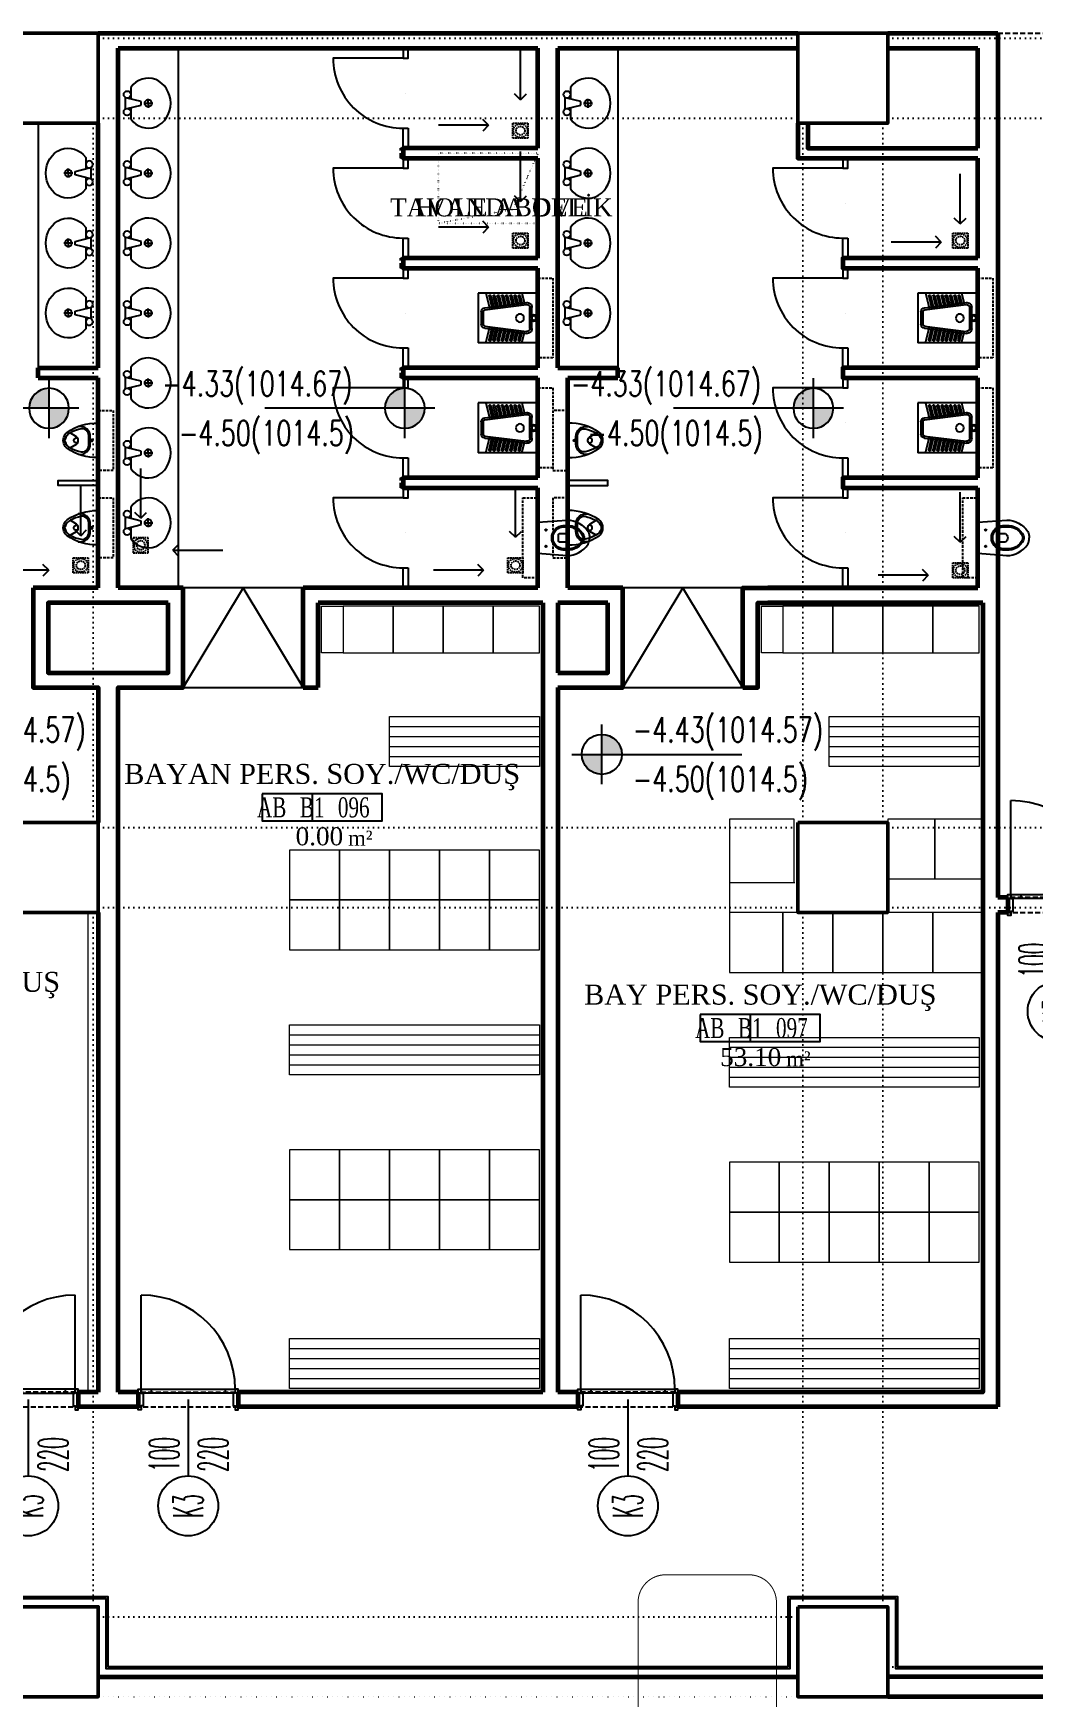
# Model space of a CAD drawing. Extents: x -228812 to 45006, y -308075 to -42938.
# Drawn here: x 36258 to 37258, y -48516 to -46851 of the extents above; entities that cross this region are included whole.
import ezdxf
from ezdxf.enums import TextEntityAlignment as Align

# ---------------------------------------------------------------- set-up
doc = ezdxf.new("R2010")
doc.units = 0
doc.header["$LTSCALE"] = 20
for name, pattern in [('( Hidden )', [0.375, 0.25, -0.125]), ('DOT', [0.25, 0, -0.25]), ('HIDDEN', [0.375, 0.25, -0.125])]:
    doc.linetypes.add(name, pattern=pattern)
doc.layers.get('0').update_dxf_attribs({"linetype": 'CONTINUOUS', "lineweight": 15})
doc.layers.get('DEFPOINTS').update_dxf_attribs({"linetype": 'CONTINUOUS'})
for name, color, linetype in [('DETAY REFERASI', 7, 'CONTINUOUS'), ('DUVAR-PANEL', 7, 'CONTINUOUS'), ('IZ', 7, 'CONTINUOUS'), ('KAPILAR', 5, 'CONTINUOUS'), ('KIRIS', 9, 'DOT'), ('KOT', 7, 'CONTINUOUS'), ('MERD', 7, 'CONTINUOUS'), ('OK', 7, 'CONTINUOUS'), ('ROOM', 7, 'CONTINUOUS'), ('ROOM-T', 7, 'CONTINUOUS'), ('SIVA', 7, 'CONTINUOUS'), ('TEFRIS SIHHI', 7, 'CONTINUOUS'), ('YAZI-ATT-E', 7, 'CONTINUOUS'), ('YAZI-ATT-T', 7, 'CONTINUOUS'), ('YAZI-TEXT', 7, 'CONTINUOUS')]:
    doc.layers.add(name, color=color, linetype=linetype)
for name, color, linetype, lineweight in [('DUVAR', 7, 'CONTINUOUS', 60), ('KOLON', 7, 'CONTINUOUS', 50), ('tefris', 7, 'CONTINUOUS', 20)]:
    doc.layers.add(name, color=color, linetype=linetype, lineweight=lineweight)
doc.styles.add('OLC-200', font='tromans.shx', dxfattribs={"width": 0.5, "height": 0.2})
doc.styles.add('OLC-50', font='romans.shx', dxfattribs={"width": 0.5, "height": 0.15})
doc.styles.add('olcu', font='romans.shx', dxfattribs={"width": 0.5})
doc.styles.add('YAZI', font='times.ttf')

# ---------------------------------------------------------------- blocks, each defined once
blk = doc.blocks.new('ROOMNAME')
at = {"color": 0}
blk.add_line((0, 13.5), (0, -13.5), dxfattribs=at)
blk.add_lwpolyline([(-50, 13.5), (-50, -13.5), (70, -13.5), (70, 13.5)], close=True, dxfattribs=at)
at = {"color": 0, "insert": (36, -30.8), "char_height": 15, "width": 39.826, "attachment_point": 4, "style": 'YAZI'}
blk.add_mtext('m²', dxfattribs=at)
at = {"color": 0, "style": 'YAZI'}
for tag, p in [('KOD', (-25, 0)), ('NO', (35, 0))]:
    blk.add_attdef(tag, text='', height=20, dxfattribs=at).set_placement(p, align=Align.MIDDLE_CENTER)
blk.add_attdef('ALAN', text='', height=18, dxfattribs=at).set_placement((31, -29), align=Align.MIDDLE_RIGHT)
at = {"color": 0, "style": 'YAZI', "flags": 1}
for tag, p in [('ALANIHALE', (10, -51.3)), ('CEVRE', (8.8, -70.9))]:
    blk.add_attdef(tag, text='', height=15, dxfattribs=at).set_placement(p, align=Align.MIDDLE_CENTER)
at = {"color": 0, "style": 'OLC-200', "width": 0.5, "flags": 1}
for tag, p in [('DOS', (-43.9, -102.9)), ('SUP', (-12.3, -102.9)), ('DUV', (15.1, -102.9)), ('TAV', (42.4, -102.9)), ('KTIP1', (-43.9, -131.5)), ('KTIP2', (6.1, -131.5)), ('KTIP3', (56.1, -131.5)), ('KTIP1S', (-43.9, -160.1)), ('KTIP2S', (6.1, -160.1)), ('KTIP3S', (56.1, -160.1)), ('PTIP1', (-43.9, -188.6)), ('PTIP2', (6.1, -188.6)), ('PTIP3', (56.1, -188.6)), ('PTIP1S', (-43.9, -217.2)), ('PTIP2S', (6.1, -217.2)), ('PTIP3S', (56.1, -217.2)), ('KISI', (-43.9, -245.8)), ('KW', (6.1, -245.8)), ('ISI', (56.1, -245.8))]:
    blk.add_attdef(tag, p, '', height=15, dxfattribs=at)
at = {"layer": 'ROOM-T', "color": 9, "style": 'YAZI'}
blk.add_attdef('MAHALADI', text='', height=20, dxfattribs=at).set_placement((10, 33.5), align=Align.MIDDLE_CENTER)
blk = doc.blocks.new('*U661')
at = {"color": 0}
for p, q in [((-97, 18), (-97, 112)), ((-87, 18), (-87, 14)), ((-13, 18), (-13, 14)), ((-50, 7.5), (-50, 7.5))]:
    blk.add_line(p, q, dxfattribs=at)
at = {"color": 0, "linetype": 'DOT', "ltscale": 20}
blk.add_line((0, 0), (-100, 0), dxfattribs=at)
at = {"color": 0, "lineweight": -3}
for points in [[(-100, 15), (-100, 18), (-97, 18), (-97, 14), (-95, 14), (-95, 1), (-97, 1), (-97, -3), (-100, -3), (-100, 0)], [(0, 15), (0, 18), (-3, 18), (-3, 14), (-5, 14), (-5, 1), (-3, 1), (-3, -3), (0, -3), (0, 0)]]:
    blk.add_lwpolyline(points, dxfattribs=at)
at = {"color": 0}
blk.add_lwpolyline([(-3, 18), (-3, 14), (-97, 14), (-97, 18)], close=True, dxfattribs=at)
at = {"color": 16}
blk.add_lwpolyline([(-50, 7.5), (-50, -69)], dxfattribs=at)
blk.add_circle((-50, -99), 30, dxfattribs=at)
at = {"color": 0}
blk.add_arc((-97, 18), 94, 0, 90, dxfattribs=at)
at = {"color": 16, "style": 'OLC-50', "width": 0.45}
blk.add_attdef('GEN', text='', height=30, rotation=90, dxfattribs=at).set_placement((-50, -65), align=Align.BOTTOM_LEFT)
blk.add_attdef('YUK', text='', height=30, rotation=90, dxfattribs=at).set_placement((-40, -65), align=Align.TOP_LEFT)
at = {"style": 'OLC-50', "width": 0.5, "flags": 1}
for tag, p in [('KABLOK', (-158.3, -83.8)), ('KAMAHKOD', (-53.9, -83.8)), ('KAMAHNO', (-165.2, -120.6)), ('KAMAHAD', (-49.6, -120)), ('DUVKA', (-158.6, -156)), ('KARENK', (-52.6, -154.8)), ('KATIP', (-158.1, -194)), ('KASAMAL', (-53.9, -189.6)), ('KASARENK', (-53.5, -229)), ('KAMAL', (-158.7, -233)), ('MENFEZ', (-160, -268.9)), ('YANGIN', (-54.2, -266.9)), ('ACILYON', (-162.7, -303.5)), ('CEKIT', (-56.3, -303.2)), ('CARPTEK', (-165, -337.4)), ('FOTOSEL', (-56.8, -337.1)), ('PBAR', (-163.2, -371.1)), ('KONTROL', (-57, -371.1))]:
    blk.add_attdef(tag, p, '', height=30, dxfattribs=at)
at = {"color": 16, "style": 'OLC-50', "width": 0.45}
blk.add_attdef('POZ', text='', height=30, rotation=90, dxfattribs=at).set_placement((-50, -99), align=Align.MIDDLE_CENTER)
blk = doc.blocks.new('*U663')
at = {"color": 0}
for p, q in [((-3, 18), (-3, 112)), ((-87, 18), (-87, 14)), ((-13, 18), (-13, 14)), ((-50, 7.5), (-50, 7.5))]:
    blk.add_line(p, q, dxfattribs=at)
at = {"color": 0, "linetype": 'DOT', "ltscale": 20}
blk.add_line((-100, 0), (0, 0), dxfattribs=at)
at = {"color": 0, "lineweight": -3}
for points in [[(-100, 15), (-100, 18), (-97, 18), (-97, 14), (-95, 14), (-95, 1), (-97, 1), (-97, -3), (-100, -3), (-100, 0)], [(0, 15), (0, 18), (-3, 18), (-3, 14), (-5, 14), (-5, 1), (-3, 1), (-3, -3), (0, -3), (0, 0)]]:
    blk.add_lwpolyline(points, dxfattribs=at)
at = {"color": 0}
blk.add_lwpolyline([(-97, 18), (-97, 14), (-3, 14), (-3, 18)], close=True, dxfattribs=at)
at = {"color": 16}
blk.add_lwpolyline([(-50, 7.5), (-50, -69)], dxfattribs=at)
blk.add_circle((-50, -99), 30, dxfattribs=at)
at = {"color": 0}
blk.add_arc((-3, 18), 94, 90, 180, dxfattribs=at)
at = {"color": 16, "style": 'OLC-50', "width": 0.45}
blk.add_attdef('GEN', text='', height=30, rotation=90, dxfattribs=at).set_placement((-50, -65), align=Align.BOTTOM_LEFT)
blk.add_attdef('YUK', text='', height=30, rotation=90, dxfattribs=at).set_placement((-40, -65), align=Align.TOP_LEFT)
at = {"style": 'OLC-50', "width": 0.5, "flags": 1}
for tag, p in [('KABLOK', (-158.3, -83.8)), ('KAMAHKOD', (-53.9, -83.8)), ('KAMAHNO', (-165.2, -120.6)), ('KAMAHAD', (-49.6, -120)), ('DUVKA', (-158.6, -156)), ('KARENK', (-52.6, -154.8)), ('KATIP', (-158.1, -194)), ('KASAMAL', (-53.9, -189.6)), ('KASARENK', (-53.5, -229)), ('KAMAL', (-158.7, -233)), ('MENFEZ', (-160, -268.9)), ('YANGIN', (-54.2, -266.9)), ('ACILYON', (-162.7, -303.5)), ('CEKIT', (-56.3, -303.2)), ('CARPTEK', (-165, -337.4)), ('FOTOSEL', (-56.8, -337.1)), ('PBAR', (-163.2, -371.1)), ('KONTROL', (-57, -371.1))]:
    blk.add_attdef(tag, p, '', height=30, dxfattribs=at)
at = {"color": 16, "style": 'OLC-50', "width": 0.45}
blk.add_attdef('POZ', text='', height=30, rotation=90, dxfattribs=at).set_placement((-50, -99), align=Align.MIDDLE_CENTER)
blk = doc.blocks.new('LAVABO UMUMI')
at = {"color": 0, "ltscale": 200}
for p, q in [((-22.8, -5.7), (-22.8, 5.7)), ((-7, 1.7), (-21, 5.2)), ((-17.5, 15.7), (-17.5, 4.4)), ((-7, -1.8), (-7, 1.7)), ((-4.5, 0), (4.5, 0)), ((0, 0), (0, 4.5)), ((-21, -5.2), (-7, -1.8)), ((-17.5, -4.4), (-17.5, -15.7)), ((0, 0), (0, -4.5))]:
    blk.add_line(p, q, dxfattribs=at)
for centre in [(-21, 8.7), (0, 0), (-21, -8.8)]:
    blk.add_circle(centre, 3.5, dxfattribs=at)
blk.add_ellipse((0, 0), major_axis=(0, 25), ratio=0.9, start_param=2.25047, end_param=7.174308, dxfattribs=at)
blk = doc.blocks.new('EGIM-OK')
at = {"color": 0, "ltscale": 200}
for points in [[(50, 0), (0, 0)], [(50, 0), (44.2, 5.9)], [(50, 0), (44.2, -5.9)]]:
    blk.add_lwpolyline(points, dxfattribs=at)
blk = doc.blocks.new('SUZGEC')
at = {"color": 0, "linetype": 'ByBlock', "ltscale": 0.3, "extrusion": (0, 0, -1)}
blk.add_lwpolyline([(0, 0), (-15, 0), (-15, 15), (0, 15)], close=True, dxfattribs=at)
for radius in [7.03, 4.37]:
    blk.add_circle((-7.5, 7.5), radius, dxfattribs=at)
blk = doc.blocks.new('HELA')
at = {"color": 0, "linetype": 'ByBlock'}
for p, q in [((50, 0), (0, 0)), ((0, 0), (0, -60)), ((50, 0), (50, -60)), ((0, -16.1), (11.8, -13.1)), ((2.7, -17.8), (12.1, -15.4)), ((14.8, -53.3), (9.6, -11.6)), ((16.8, -53.1), (11.6, -11.4)), ((14.6, -6), (22.6, -6)), ((14.6, -8), (35.4, -8)), ((27.4, -6), (35.4, -6)), ((33.2, -53.1), (38.4, -11.4)), ((35.2, -53.3), (40.4, -11.6)), ((47.3, -17.8), (37.9, -15.4)), ((50, -16.1), (38.2, -13.1)), ((2.7, -22), (12.6, -19.5)), ((2.7, -26.2), (13.1, -23.6)), ((2.7, -30.4), (13.6, -27.7)), ((2.7, -34.6), (14.1, -31.8)), ((3.1, -19.5), (12.3, -17.2)), ((3.1, -23.7), (12.8, -21.3)), ((3.1, -27.9), (13.3, -25.4)), ((3.1, -32.1), (13.9, -29.5)), ((47.3, -34.6), (35.9, -31.8)), ((46.9, -32.1), (36.1, -29.5)), ((47.3, -30.4), (36.4, -27.7)), ((46.9, -27.9), (36.7, -25.4)), ((47.3, -26.2), (36.9, -23.6)), ((46.9, -23.7), (37.2, -21.3)), ((47.3, -22), (37.4, -19.5)), ((46.9, -19.5), (37.7, -17.2)), ((0, -52.1), (16.2, -48.1)), ((2.7, -38.8), (14.7, -35.9)), ((2.7, -43), (15.2, -39.9)), ((2.7, -47.2), (15.7, -44)), ((3.1, -36.3), (14.4, -33.6)), ((3.1, -40.5), (14.9, -37.6)), ((3.1, -44.7), (15.4, -41.7)), ((3.1, -49), (15.9, -45.8)), ((50, -52.1), (33.8, -48.1)), ((46.9, -49), (34.1, -45.8)), ((47.3, -47.2), (34.3, -44)), ((46.9, -44.7), (34.6, -41.7)), ((47.3, -43), (34.8, -39.9)), ((46.9, -40.5), (35.1, -37.6)), ((47.3, -38.8), (35.3, -35.9)), ((46.9, -36.3), (35.6, -33.6)), ((50, -60), (0, -60)), ((31.2, -54.8), (18.8, -54.8)), ((31.2, -56.8), (18.8, -56.8))]:
    blk.add_line(p, q, dxfattribs=at)
at = {"color": 0, "linetype": 'HIDDEN', "ltscale": 0.5}
blk.add_lwpolyline([(65, 0), (65, 15), (-15, 15), (-15, 0)], dxfattribs=at)
at = {"color": 0, "linetype": 'ByBlock'}
for centre, radius in [((25, -18), 4), ((25, -4), 3.15), ((25, -4), 2.15)]:
    blk.add_circle(centre, radius, dxfattribs=at)
for centre, radius, start, end in [((14.6, -11), 5, 90, 187.1137), ((14.6, -11), 3, 90, 187.1137), ((35.4, -11), 5, 352.8863, 90), ((35.4, -11), 3, 352.8863, 90), ((2.9, -18.6), 0.894, 103.8074, 283.8074), ((2.9, -22.8), 0.894, 103.8074, 283.8074), ((2.9, -27), 0.894, 103.8074, 283.8074), ((2.9, -31.3), 0.894, 103.8074, 283.8074), ((47.1, -18.6), 0.894, 256.1926, 76.1926), ((47.1, -22.8), 0.894, 256.1926, 76.1926), ((47.1, -27), 0.894, 256.1926, 76.1926), ((47.1, -31.3), 0.894, 256.1926, 76.1926), ((2.9, -35.5), 0.894, 103.8074, 283.8074), ((2.9, -39.7), 0.894, 103.8074, 283.8074), ((2.9, -43.9), 0.894, 103.8074, 283.8074), ((2.9, -48.1), 0.894, 103.8074, 283.8074), ((47.1, -35.5), 0.894, 256.1926, 76.1926), ((47.1, -39.7), 0.894, 256.1926, 76.1926), ((47.1, -43.9), 0.894, 256.1926, 76.1926), ((47.1, -48.1), 0.894, 256.1926, 76.1926), ((18.8, -52.8), 4, 187.1137, 270), ((18.8, -52.8), 2, 187.1137, 270), ((31.2, -52.8), 2, 270, 352.8863), ((31.2, -52.8), 4, 270, 352.8863)]:
    blk.add_arc(centre, radius, start, end, dxfattribs=at)
blk = doc.blocks.new('KLOZET')
at = {"color": 0, "extrusion": (0, 0, -1)}
for p, q in [((0, 15.5), (0, -15.5)), ((0, -15.5), (-29, -17.7))]:
    blk.add_line(p, q, dxfattribs=at)
at = {"color": 0, "linetype": 'HIDDEN', "ltscale": 0.5}
blk.add_lwpolyline([(0, -40), (15, -40), (15, 40), (0, 40)], dxfattribs=at)
at = {"color": 0, "extrusion": (0, 0, -1)}
for points in [[(0, 15.5), (29, 17.7, -0.251194), (50.1, 6.4, -0.116101), (51.5, 0, -0.116101)], [(27.9, 4.2, -0.506507), (27.9, -4.2, -1.085217)], [(27.9, -4.2), (21.5, -4.2, -0.414214), (20.5, -3.2), (20.5, 3.2, -0.414214), (21.5, 4.2), (27.9, 4.2)]]:
    blk.add_lwpolyline(points, format="xyb", dxfattribs=at)
for points in [[(46.3, 0, -0.068595), (45.8, -2.2, -0.325495), (28.9, -12.2), (25.3, -12.2, -0.336667), (13.9, -2.3), (13.9, 0), (13.9, 2.3, -0.336667), (25.3, 12.2), (28.9, 12.2, -0.325495), (45.8, 2.2, -0.068595)], [(45.1, 0, -0.064612), (44.7, -1.8, -0.325625), (29, -11), (25.3, -11, -0.332728), (15.1, -2.2), (15.1, 0), (15.1, 2.2, -0.332728), (25.3, 11), (29, 11, -0.325625), (44.7, 1.8, -0.064612)]]:
    blk.add_lwpolyline(points, format="xyb", close=True, dxfattribs=at)
for centre in [(8, 7.8), (8, -8.5)]:
    blk.add_circle(centre, 0.8, dxfattribs=at)
for centre, radius, start, end in [((37.2, -0.2), 14.3, 334.2235, 0.7134), ((28.9, 7.6), 25.4, 270.0429, 326.4453)]:
    blk.add_arc(centre, radius, start, end, dxfattribs=at)
blk = doc.blocks.new('K070-PANEL')
at = {"color": 0}
for p, q in [((80, 0), (80, -5)), ((45, -2.5), (45, -2.5))]:
    blk.add_line(p, q, dxfattribs=at)
blk.add_lwpolyline([(10, 0), (10, 70, -0.414214), (80, 0)], format="xyb", dxfattribs=at)
blk.add_lwpolyline([(0, 0), (10, 0), (10, -5), (0, -5)], dxfattribs=at)
blk = doc.blocks.new('PISUAR SEP')
at = {"color": 0}
blk.add_lwpolyline([(0, 2.5), (40, 2.5), (40, -2.5), (0, -2.5)], close=True, dxfattribs=at)
blk = doc.blocks.new('PİSSUVAR')
at = {"color": 0, "ltscale": 10}
blk.add_lwpolyline([(-17.2, 0), (17.2, 0, 0.164175), (7.9, 31.2, 0.078994), (6.1, 33, 0.165339), (0, 35, 0.165339), (-6.1, 33, 0.078994), (-7.9, 31.2, 0.164175)], format="xyb", close=True, dxfattribs=at)
for points in [[(13.9, 20, -0.482388), (3.5, 8), (-3.5, 8, -0.482388), (-13.9, 20, -0.482388)], [(-8.7, 10.9, -0.328173), (-11.5, 17.1, -0.07223), (-7.5, 27.9, -0.222841), (-1.3, 33.1, -0.127278), (1.3, 33.1, -0.222841), (7.5, 27.9, -0.07223), (11.5, 17.1, -0.328173), (8.7, 10.9, -0.158394), (3.5, 9.5), (-3.5, 9.5, -0.158394), (-8.7, 10.9)], [(7.5, 28.1), (3.7, 21.9, -0.260692), (0.3, 20), (0, 20), (-0.3, 20, -0.260692), (-3.7, 21.9), (-7.5, 28.1)], [(2.5, 20.7), (2.2, 22.6, 0.372792), (0.2, 24.3), (0, 24.3), (-0.2, 24.3, 0.372792), (-2.2, 22.6), (-2.5, 20.7)]]:
    blk.add_lwpolyline(points, format="xyb", dxfattribs=at)
at = {"color": 0, "linetype": 'HIDDEN', "ltscale": 0.5}
blk.add_lwpolyline([(-30, 0), (-30, -15), (30, -15), (30, 0)], dxfattribs=at)
at = {"color": 0, "ltscale": 10}
blk.add_circle((0, 6.5), 0.933, dxfattribs=at)
blk = doc.blocks.new('KOT-PL(TEMIZ&KABA)')
at = {"layer": 'KOT', "linetype": 'Continuous', "lineweight": -3}
h = blk.add_hatch(color=7, dxfattribs=at)
h.paths.add_polyline_path([(0, 0), (0.2, 0, 0.414214), (0, 0.2)])
h.paths.add_polyline_path([(0, 0), (-0.2, 0, 0.414214), (0, -0.2)])
at = {"layer": 'KOT', "color": 7, "lineweight": -3}
for p, q in [((0, -0.3), (0, 0.3)), ((-0.3, 0), (1.4, 0))]:
    blk.add_line(p, q, dxfattribs=at)
at = {"layer": 'KOT', "color": 7, "linetype": 'Continuous', "lineweight": -3}
blk.add_circle((0, 0), 0.2, dxfattribs=at)
at = {"layer": 'KOT', "color": 7, "linetype": 'Continuous', "lineweight": -3, "style": 'olcu', "width": 0.7}
for tag, p in [('KOTTEMIZ', (0.31, 0.122)), ('KOTKABA', (0.31, -0.373))]:
    blk.add_attdef(tag, p, '', height=0.25, dxfattribs=at)
blk = doc.blocks.new('YAZI-ATT')
at = {"layer": 'YAZI-ATT-E', "color": 0, "style": 'YAZI'}
blk.add_attdef('TEXT', text='', height=15, dxfattribs=at).set_placement((6.4, 7.3), align=Align.MIDDLE_CENTER)
at = {"layer": 'YAZI-ATT-T', "color": 9, "style": 'YAZI'}
blk.add_attdef('YAZI', text='', height=15, dxfattribs=at).set_placement((6, 7.3), align=Align.MIDDLE_CENTER)
blk = doc.blocks.new('KOLON90')
at = {"layer": 'KOLON', "color": 4}
blk.add_lwpolyline([(-45, 45), (45, 45), (45, -45), (-45, -45)], close=True, dxfattribs=at)

msp = doc.modelspace()

# ---------------------------------------------------------------- linework, layer by layer
at = {"layer": 'DEFPOINTS', "color": 7, "linetype": '( Hidden )'}
msp.add_lwpolyline([(37222.874, -46851.5), (37427.874, -46851.5), (37427.874, -47181.5), (37474.374, -47181.5), (37474.374, -47394), (37427.874, -47394), (37427.874, -47716.5), (37222.874, -47716.5)], close=True, dxfattribs=at)
for points in [[(36432.874, -46866.5), (36432.874, -46866.5), (36342.874, -46866.5), (36342.874, -47186.5), (36342.874, -47186.5), (36342.874, -47196.5), (36342.875, -47196.5), (36342.875, -47406.5), (36407.875, -47406.5), (36407.875, -47506.5), (36342.875, -47506.5), (36342.875, -47641.5), (36342.874, -47641.5), (36342.874, -47731.5), (36342.875, -47731.5), (36342.875, -48211.5), (36767.875, -48211.5), (36767.875, -47421.5), (36542.875, -47421.5), (36542.875, -47421.5), (36542.875, -47506.5), (36527.875, -47506.5), (36527.875, -47406.5), (36762.874, -47406.5), (36762.874, -47306.5), (36625.375, -47306.5), (36625.375, -47296.5), (36762.874, -47296.5), (36762.874, -47196.5), (36625.375, -47196.5), (36625.375, -47186.5), (36762.874, -47186.5), (36762.874, -47086.5), (36625.375, -47086.5), (36625.375, -47076.5), (36762.874, -47076.5), (36762.874, -46976.5), (36625.375, -46976.5), (36625.375, -46966.5), (36762.874, -46966.5), (36762.874, -46866.5), (36760.375, -46866.5), (36432.874, -46866.5), (36432.874, -46866.5)], [(36782.874, -46866.5), (37022.874, -46866.5), (37022.874, -46976.5), (37202.873, -46976.499), (37202.874, -47076.5), (37067.874, -47076.5), (37067.874, -47086.5), (37202.874, -47086.5), (37202.873, -47186.5), (37072.874, -47186.5), (37067.874, -47186.5), (37067.874, -47196.5), (37202.874, -47196.5), (37202.874, -47296.5), (37067.874, -47296.5), (37067.874, -47306.5), (37202.874, -47306.5), (37202.874, -47406.5), (36967.873, -47406.5), (36967.873, -47506.5), (36982.873, -47506.5), (36982.873, -47421.5), (37207.874, -47421.5), (37207.874, -48208), (37207.874, -48211.5), (36782.874, -48211.5), (36782.874, -47506.5), (36847.873, -47506.5), (36847.873, -47406.5), (36792.874, -47406.5), (36792.874, -47196.5), (36842.874, -47196.5), (36842.874, -47186.5), (36782.874, -47186.5), (36782.874, -46866.5)], [(36232.874, -46941.5), (36322.874, -46941.5), (36322.874, -47186.5), (36262.874, -47186.5), (36262.874, -47196.5), (36322.873, -47196.5), (36322.873, -47406.5), (36257.873, -47406.5)], [(36257.873, -47506.5), (36322.873, -47506.5), (36322.873, -47641.5), (36232.874, -47641.5)], [(34987.874, -48226.5), (37222.874, -48226.5), (37222.874, -47731.5), (37427.874, -47731.5), (37427.874, -48496.5), (37112.865, -48496.5), (37112.865, -48426.5), (37022.865, -48426.5), (37022.865, -48496.5), (36322.865, -48496.5), (36322.865, -48426.5), (36232.865, -48426.5), (36232.865, -48496.5), (35532.865, -48496.5), (35532.865, -48426.5), (35442.865, -48426.5), (35442.865, -48496.5), (34987.874, -48496.5), (34987.874, -48226.5)], [(36232.874, -47731.5), (36322.873, -47731.5), (36322.873, -48211.5), (35897.873, -48211.5)]]:
    msp.add_lwpolyline(points, dxfattribs=at)
at = {"layer": 'DETAY REFERASI', "color": 7, "linetype": '( Hidden )', "ltscale": 0.5, "const_width": 1}
msp.add_lwpolyline([(36890.529, -48394.447), (36973.981, -48394.447, -0.41421356), (37001.481, -48421.947), (37001.481, -48570.412, -0.41421356), (36973.981, -48597.912), (36890.529, -48597.912, -0.41421356), (36863.029, -48570.412), (36863.029, -48421.947, -0.41421356)], format="xyb", close=True, dxfattribs=at)
at = {"layer": 'DUVAR', "color": 2}
for p, q in [((36322.874, -46851.5), (37022.874, -46851.5)), ((37112.874, -46851.5), (37222.874, -46851.5)), ((36342.874, -46866.5), (36762.874, -46866.5)), ((36782.874, -46866.5), (37022.874, -46866.5)), ((37112.874, -46866.5), (37202.874, -46866.5)), ((36322.874, -47406.5), (36257.875, -47406.5)), ((36407.873, -47406.5), (36342.874, -47406.5)), ((36407.873, -47421.5), (36407.873, -47406.5)), ((36762.874, -47406.5, -0.056), (36527.873, -47406.5, -0.056)), ((36527.873, -47506.5), (36527.873, -47406.5)), ((36847.873, -47406.5), (36792.874, -47406.5, -0.048)), ((36847.873, -47421.5), (36847.873, -47406.5)), ((37202.874, -47406.5, -0.056), (36992.874, -47406.5, -0.056)), ((36767.874, -47421.5, -0.056), (36542.873, -47421.5, -0.056)), ((36542.873, -47506.5), (36542.873, -47421.5)), ((36832.873, -47421.5), (36782.874, -47421.5, -0.056)), ((37207.874, -47421.5, -0.056), (36992.874, -47421.5, -0.056)), ((36302.874, -48211.5), (36302.874, -48226.5)), ((36362.874, -48211.5), (36362.874, -48226.5)), ((36462.874, -48211.5), (36462.874, -48226.5)), ((36802.874, -48211.5), (36802.874, -48226.5)), ((36902.874, -48211.5), (36902.874, -48226.5))]:
    msp.add_line(p, q, dxfattribs=at)
at = {"layer": 'DUVAR', "color": 2, "ltscale": 0.5}
for p, q in [((37222.874, -46851.5), (37222.874, -47716.5)), ((36342.874, -47406.5), (36342.874, -46866.5)), ((36762.874, -46966.5, -0.01), (36762.874, -46866.5)), ((36782.874, -47186.5, -0.033), (36782.874, -46866.5)), ((37202.874, -46966.5), (37202.874, -46866.5)), ((36322.874, -47186.5), (36322.874, -46941.5)), ((36762.874, -47076.5, -0.022), (36762.874, -46976.5, -0.011)), ((37202.873, -47076.5, -0.013), (37202.873, -46976.5)), ((36762.874, -47186.5, -0.033), (36762.874, -47086.5, -0.023)), ((37067.874, -47086.5), (37202.874, -47086.5)), ((37202.873, -47186.5, -0.028), (37202.873, -47086.5, -0.014)), ((36262.874, -47186.5), (36322.874, -47186.5)), ((36262.874, -47196.5), (36262.874, -47186.5)), ((36262.874, -47196.5), (36322.874, -47196.5)), ((36322.874, -47406.5), (36322.874, -47196.5)), ((36762.874, -47296.5, -0.045), (36762.874, -47196.5, -0.034)), ((36782.874, -47186.5), (36842.874, -47186.5)), ((36792.874, -47196.5), (36842.874, -47196.5)), ((36792.874, -47406.5, -0.056), (36792.874, -47196.5, -0.034)), ((36842.874, -47196.5), (36842.874, -47186.5)), ((37202.874, -47296.5, -0.042), (37202.873, -47196.5, -0.029)), ((36762.874, -47406.5, -0.056), (36762.874, -47306.5, -0.046)), ((37202.874, -47406.5, -0.056), (37202.874, -47306.5, -0.043)), ((36767.874, -47421.5, -0.056), (36767.874, -48211.5)), ((36782.874, -47421.5, -0.056), (36782.874, -47491.5, -0.051)), ((36782.874, -47506.5, -0.05), (36782.874, -48211.5)), ((37232.874, -47716.5), (37222.874, -47716.5)), ((37232.874, -47716.5), (37232.874, -47731.5)), ((36322.874, -47731.5), (36322.874, -48211.5)), ((37222.874, -47731.5), (37222.874, -48226.5)), ((37232.874, -47731.5), (37222.874, -47731.5)), ((36322.865, -48496.5), (37022.865, -48496.5)), ((37427.874, -48496.5), (37112.865, -48496.5)), ((37817.874, -48516.5), (37112.865, -48516.5))]:
    msp.add_line(p, q, dxfattribs=at)
for points in [[(37022.874, -46941.5), (37022.874, -46976.5), (37202.873, -46976.5)], [(37032.874, -46941.5), (37032.874, -46966.5), (37202.873, -46966.5)], [(36762.874, -47076.5), (36627.874, -47076.5), (36627.874, -47086.5), (36762.874, -47086.5)], [(37202.874, -47076.5), (37067.874, -47076.5), (37067.874, -47086.5), (37202.874, -47086.5)], [(37202.874, -47186.5), (37067.874, -47186.5), (37067.874, -47196.5), (37202.874, -47196.5)]]:
    msp.add_lwpolyline(points, dxfattribs=at)
for points, elevation in [([(36762.874, -46966.5), (36627.874, -46966.5), (36627.874, -46976.5), (36762.874, -46976.5)], -0.062), ([(36762.873, -47186.5), (36627.873, -47186.5), (36627.873, -47196.5), (36762.873, -47196.5)], -0.062), ([(36762.873, -47296.5), (36627.873, -47296.5), (36627.873, -47306.5), (36762.873, -47306.5)], -0.062), ([(37202.874, -47296.5), (37067.874, -47296.5), (37067.874, -47306.5), (37202.874, -47306.5)], -0.062), ([(36782.874, -47506.5), (36847.873, -47506.5), (36847.873, -47406.5)], -0.051), ([(36782.874, -47491.5), (36832.873, -47491.5), (36832.873, -47421.5)], -0.051)]:
    msp.add_lwpolyline(points, dxfattribs=dict(at, elevation=elevation))
at = {"layer": 'DUVAR', "color": 2}
for points in [[(36257.875, -47406.5), (36257.875, -47506.5), (36322.874, -47506.5), (36322.874, -47641.5)], [(36967.873, -47506.5), (36967.873, -47406.5), (37202.874, -47406.5)], [(36392.873, -47421.5), (36272.875, -47421.5), (36272.875, -47491.5), (36392.873, -47491.5), (36392.873, -47421.5), (36392.873, -47421.5)], [(36342.874, -48211.5), (36342.874, -47506.5), (36407.873, -47506.5), (36407.873, -47421.5)], [(37207.874, -47421.5), (37207.874, -48211.5), (36902.874, -48211.5)], [(36527.873, -47506.5), (36542.873, -47506.5)], [(36322.874, -48211.5), (36302.874, -48211.5)], [(36362.874, -48211.5), (36342.874, -48211.5)], [(36767.874, -48211.5), (36462.874, -48211.5)], [(36802.874, -48211.5), (36782.874, -48211.5)], [(36362.874, -48226.5), (36302.874, -48226.5)], [(36802.874, -48226.5), (36462.874, -48226.5)], [(37222.874, -48226.5), (36902.874, -48226.5)]]:
    msp.add_lwpolyline(points, dxfattribs=at)
at = {"layer": 'DUVAR', "color": 2, "elevation": 0.134}
msp.add_lwpolyline([(36967.873, -47506.5), (36982.873, -47506.5), (36982.873, -47421.5), (37207.874, -47421.5)], dxfattribs=at)
at = {"layer": 'DUVAR-PANEL', "color": 32}
for p, q in [((36627.874, -46966.5, -0.062), (36627.874, -46946.5)), ((36632.874, -46946.5), (36632.874, -46966.5, -0.062)), ((36627.874, -47076.5), (36627.874, -47056.5)), ((36632.874, -47056.5), (36632.874, -47076.5)), ((37067.874, -47076.5), (37067.874, -47056.5, -0.021)), ((37072.874, -47056.5, -0.021), (37072.874, -47076.5)), ((36627.874, -47086.5), (36762.874, -47086.5)), ((36627.873, -47186.5, -0.062), (36627.874, -47166.5, -0.027)), ((36632.874, -47166.5, -0.027), (36632.873, -47186.5, -0.062)), ((37067.874, -47186.5), (37067.874, -47166.5)), ((37072.874, -47166.5), (37072.874, -47186.5)), ((36627.873, -47296.5, -0.062), (36627.874, -47276.5, -0.029)), ((36632.874, -47276.5, -0.029), (36632.873, -47296.5, -0.062)), ((37067.874, -47296.5, -0.062), (37067.874, -47276.5, -0.029)), ((37072.874, -47276.5, -0.029), (37072.874, -47296.5, -0.062)), ((36627.874, -47406.5, -0.056), (36627.874, -47387.5, -0.056)), ((36632.874, -47386.5, -0.056), (36632.874, -47406.5, -0.056)), ((37067.874, -47406.5, -0.056), (37067.874, -47387.5, -0.056)), ((37072.874, -47386.5, -0.056), (37072.874, -47406.5, -0.056))]:
    msp.add_line(p, q, dxfattribs=at)
at = {"layer": 'IZ', "color": 9, "linetype": 'DOT', "ltscale": 0.3}
msp.add_lwpolyline([(36662.874, -47041.5), (36738.477, -47027.525), (36762.874, -46971.5), (36662.874, -46971.5), (36662.874, -47041.5), (36762.874, -47041.5), (36762.874, -46971.5)], dxfattribs=at)
at = {"layer": 'KIRIS', "color": 251}
for p, q in [((36322.874, -46856.5), (37022.874, -46856.5)), ((37112.874, -46856.5), (37812.874, -46856.5)), ((36317.874, -46941.5), (36317.874, -47641.5)), ((36322.874, -46936.5), (37022.874, -46936.5)), ((37027.874, -46941.5), (37027.874, -47641.5)), ((37107.874, -46941.5), (37107.874, -47641.5)), ((37112.874, -46936.5), (37812.874, -46936.5)), ((36322.874, -47646.5), (37022.874, -47646.5)), ((37112.874, -47646.5), (37812.874, -47646.5)), ((36317.874, -47731.5), (36317.874, -48426.5)), ((36322.874, -47726.5), (37022.874, -47726.5)), ((37027.874, -47731.5), (37027.874, -48426.5)), ((37107.874, -47731.5), (37107.874, -48426.5)), ((37112.874, -47726.5), (37812.874, -47726.5)), ((36322.874, -48436.5), (37022.874, -48436.5)), ((37112.874, -48486.5), (37817.874, -48486.499)), ((36322.874, -48516.5), (37022.874, -48516.5)), ((37112.874, -48516.5), (37817.874, -48516.499))]:
    msp.add_line(p, q, dxfattribs=at)
at = {"layer": 'MERD', "color": 6}
for p, q in [((36527.873, -47406.5, 0.134), (36407.873, -47406.5, 0.134)), ((36967.873, -47406.5, 0.134), (36847.873, -47406.5, 0.134)), ((36407.873, -47506.5, 0.134), (36527.873, -47506.5, 0.134)), ((36847.873, -47506.5, 0.134), (36967.873, -47506.5, 0.134))]:
    msp.add_line(p, q, dxfattribs=at)
at = {"layer": 'MERD', "color": 6, "elevation": 0.134}
for points in [[(36527.873, -47506.5), (36467.873, -47406.5), (36407.873, -47506.5)], [(36967.873, -47506.5), (36907.873, -47406.5), (36847.873, -47506.5)]]:
    msp.add_lwpolyline(points, dxfattribs=at)
at = {"layer": 'SIVA', "color": 1}
for points in [[(37427.874, -48001.5), (37417.874, -48001.5), (37417.874, -48486.5), (37122.865, -48486.5), (37122.865, -48416.5), (37012.865, -48416.5), (37012.865, -48486.5), (36332.865, -48486.5), (36332.865, -48416.5), (36222.865, -48416.5), (36222.865, -48486.5), (35542.865, -48486.5), (35542.865, -48416.5), (35432.865, -48416.5), (35432.865, -48486.5), (34987.874, -48486.5)], [(37427.874, -48003.5), (37419.874, -48003.5), (37419.874, -48488.5), (37120.865, -48488.5), (37120.865, -48418.5), (37014.865, -48418.5), (37014.865, -48488.5), (36330.865, -48488.5), (36330.865, -48418.5), (36224.865, -48418.5), (36224.865, -48488.5), (35540.865, -48488.5), (35540.865, -48418.5), (35434.865, -48418.5), (35434.865, -48488.5), (34987.874, -48488.5)]]:
    msp.add_lwpolyline(points, dxfattribs=at)
at = {"layer": 'tefris', "color": 11}
for p, q in [((36614.374, -47545.25, -0.056), (36764.374, -47545.25, -0.056)), ((37054.372, -47545.25), (37204.372, -47545.25)), ((36614.374, -47555.25, -0.056), (36764.374, -47555.25, -0.056)), ((36614.374, -47565.25, -0.056), (36764.374, -47565.25, -0.056)), ((37054.372, -47555.25), (37204.372, -47555.25)), ((37054.372, -47565.25), (37204.372, -47565.25)), ((36614.374, -47575.25, -0.056), (36764.374, -47575.25, -0.056)), ((37054.372, -47575.25), (37204.372, -47575.25)), ((36954.373, -47701.5), (36954.373, -47731.5)), ((36514.373, -47854), (36764.374, -47854, -0.056)), ((36514.373, -47864), (36764.374, -47864, -0.056)), ((36954.372, -47866.5, 0.056), (37204.372, -47866.5)), ((36514.373, -47874), (36764.374, -47874, -0.056)), ((36514.373, -47884), (36764.374, -47884, -0.056)), ((36954.372, -47876.5, 0.056), (37204.372, -47876.5)), ((36954.372, -47886.5, 0.056), (37204.372, -47886.5)), ((36954.372, -47896.5, 0.056), (37204.372, -47896.5)), ((36514.374, -48168), (36764.374, -48168, -0.056)), ((36954.371, -48168), (37204.371, -48168, -0.056)), ((36514.374, -48178), (36764.374, -48178, -0.056)), ((36954.371, -48178), (37204.371, -48178, -0.056)), ((36514.374, -48188), (36764.374, -48188, -0.056)), ((36514.374, -48198), (36764.374, -48198, -0.056)), ((36954.371, -48188), (37204.371, -48188, -0.056)), ((36954.371, -48198), (37204.371, -48198, -0.056))]:
    msp.add_line(p, q, dxfattribs=at)
at = {"layer": 'tefris', "color": 11, "elevation": -0.056}
for points in [[(36546.374, -47425), (36567.874, -47425), (36567.874, -47471.5), (36546.374, -47471.5)], [(36617.874, -47425), (36567.874, -47425), (36567.874, -47471.5), (36617.874, -47471.5)], [(36667.874, -47425), (36617.874, -47425), (36617.874, -47471.5), (36667.874, -47471.5)], [(36717.874, -47425), (36667.874, -47425), (36667.874, -47471.5), (36717.874, -47471.5)], [(36764.374, -47425), (36717.874, -47425), (36717.874, -47471.5), (36764.374, -47471.5)], [(36986.374, -47425), (37007.874, -47425), (37007.874, -47471.5), (36986.374, -47471.5)], [(37057.874, -47425), (37007.874, -47425), (37007.874, -47471.5), (37057.874, -47471.5)], [(37107.874, -47425), (37057.874, -47425), (37057.874, -47471.5), (37107.874, -47471.5)], [(37157.874, -47425), (37107.874, -47425), (37107.874, -47471.5), (37157.874, -47471.5)], [(37204.374, -47425), (37157.874, -47425), (37157.874, -47471.5), (37204.374, -47471.5)], [(36614.374, -47535.25), (36764.374, -47535.25), (36764.374, -47585.25), (36614.374, -47585.25)], [(36514.373, -47844), (36764.374, -47844), (36764.374, -47894), (36514.373, -47894)], [(36514.374, -48158), (36764.374, -48158), (36764.374, -48208), (36514.374, -48208)], [(36954.371, -48158), (37204.371, -48158), (37204.371, -48208), (36954.371, -48208)]]:
    msp.add_lwpolyline(points, close=True, dxfattribs=at)
at = {"layer": 'tefris', "color": 11}
for points in [[(37054.372, -47535.25), (37204.372, -47535.25), (37204.372, -47585.25), (37054.372, -47585.25)], [(36954.372, -47856.5), (37204.372, -47856.5), (37204.372, -47906.5), (36954.372, -47906.5)]]:
    msp.add_lwpolyline(points, close=True, dxfattribs=at)
for points in [[(37019.374, -47701.5), (37019.374, -47638), (36954.373, -47638), (36954.373, -47701.5), (37019.891, -47701.5)], [(37160.115, -47698), (37160.115, -47638), (37112.874, -47638), (37112.874, -47698), (37160.633, -47698)], [(37207.873, -47698), (37207.873, -47638), (37160.115, -47638), (37160.115, -47698), (37207.874, -47698)], [(36312.874, -48211.5), (36312.874, -47731.5)], [(37007.873, -47791.5), (37007.873, -47731.5), (36954.373, -47731.5), (36954.373, -47791.5), (37007.873, -47791.5)], [(37057.873, -47791.5), (37057.873, -47731.5), (37007.873, -47731.5), (37007.873, -47791.5), (37057.873, -47791.5)], [(37107.873, -47791.5), (37107.873, -47731.5), (37057.873, -47731.5), (37057.873, -47791.5), (37107.873, -47791.5)], [(37157.873, -47791.5), (37157.873, -47731.5), (37107.873, -47731.5), (37107.873, -47791.5), (37157.873, -47791.5)], [(37207.873, -47791.5), (37207.873, -47731.5), (37157.873, -47731.5), (37157.873, -47791.5), (37207.873, -47791.5)], [(37004.371, -48031.5), (37004.371, -47981.5), (36954.371, -47981.5), (36954.371, -48031.5), (37004.371, -48031.5)], [(37054.371, -48031.5), (37054.371, -47981.5), (37004.371, -47981.5), (37004.371, -48031.5), (37054.371, -48031.5)], [(37104.371, -48031.5), (37104.371, -47981.5), (37054.371, -47981.5), (37054.371, -48031.5), (37104.371, -48031.5)], [(37154.371, -48031.5), (37154.371, -47981.5), (37104.371, -47981.5), (37104.371, -48031.5), (37154.371, -48031.5)], [(37204.371, -48031.5), (37204.371, -47981.5), (37154.371, -47981.5), (37154.371, -48031.5), (37204.371, -48031.5)], [(37004.371, -48081.5), (37004.371, -48031.5), (36954.371, -48031.499), (36954.371, -48081.499), (37004.371, -48081.499)], [(37054.371, -48081.5), (37054.371, -48031.5), (37004.371, -48031.499), (37004.371, -48081.499), (37054.371, -48081.499)], [(37104.371, -48081.5), (37104.371, -48031.5), (37054.371, -48031.5), (37054.371, -48081.5), (37104.371, -48081.5)], [(37154.371, -48081.5), (37154.371, -48031.5), (37104.371, -48031.5), (37104.371, -48081.5), (37154.371, -48081.5)], [(37204.371, -48081.5), (37204.371, -48031.5), (37154.371, -48031.5), (37154.371, -48081.5), (37204.371, -48081.5)]]:
    msp.add_lwpolyline(points, dxfattribs=at)
at = {"layer": 'tefris', "color": 11, "elevation": -0.056}
for points in [[(36564.375, -47719), (36564.375, -47669), (36514.375, -47668.999), (36514.375, -47718.999), (36564.375, -47718.999)], [(36614.374, -47719), (36614.374, -47669), (36564.374, -47669), (36564.374, -47719), (36614.374, -47719)], [(36664.374, -47719), (36664.374, -47669), (36614.374, -47669), (36614.374, -47719), (36664.374, -47719)], [(36714.374, -47719), (36714.374, -47669), (36664.374, -47669), (36664.374, -47719), (36714.374, -47719)], [(36764.374, -47719), (36764.374, -47669), (36714.374, -47669), (36714.374, -47719), (36764.374, -47719)], [(36564.375, -47769), (36564.375, -47719), (36514.375, -47718.999), (36514.375, -47768.999), (36564.375, -47768.999)], [(36614.374, -47769), (36614.374, -47719), (36564.374, -47719), (36564.374, -47769), (36614.374, -47769)], [(36664.374, -47769), (36664.374, -47719), (36614.374, -47719), (36614.374, -47769), (36664.374, -47769)], [(36714.374, -47769), (36714.374, -47719), (36664.374, -47719), (36664.374, -47769), (36714.374, -47769)], [(36764.374, -47769), (36764.374, -47719), (36714.374, -47719), (36714.374, -47769), (36764.374, -47769)], [(36564.374, -48019), (36564.374, -47969), (36514.374, -47969), (36514.374, -48019), (36564.374, -48019)], [(36614.374, -48019), (36614.374, -47969), (36564.374, -47969), (36564.374, -48019), (36614.374, -48019)], [(36664.374, -48019), (36664.374, -47969), (36614.374, -47969), (36614.374, -48019), (36664.374, -48019)], [(36714.374, -48019), (36714.374, -47969), (36664.374, -47969), (36664.374, -48019), (36714.374, -48019)], [(36764.374, -48019), (36764.374, -47969), (36714.374, -47969), (36714.374, -48019), (36764.374, -48019)], [(36564.374, -48069), (36564.374, -48019), (36514.374, -48019), (36514.374, -48069), (36564.374, -48069)], [(36614.374, -48069), (36614.374, -48019), (36564.374, -48019), (36564.374, -48069), (36614.374, -48069)], [(36664.374, -48069), (36664.374, -48019), (36614.374, -48019), (36614.374, -48069), (36664.374, -48069)], [(36714.374, -48069), (36714.374, -48019), (36664.374, -48019), (36664.374, -48069), (36714.374, -48069)], [(36764.374, -48069), (36764.374, -48019), (36714.374, -48019), (36714.374, -48069), (36764.374, -48069)]]:
    msp.add_lwpolyline(points, dxfattribs=at)
at = {"layer": 'TEFRIS SIHHI', "color": 155}
for p, q in [((36402.874, -46866.5), (36402.874, -47406.5)), ((36842.874, -46866.5), (36842.874, -47196.5, -0.034)), ((36262.874, -46941.5), (36262.874, -47186.5))]:
    msp.add_line(p, q, dxfattribs=at)

# ---------------------------------------------------------------- block references
at = {"layer": 'DUVAR-PANEL', "color": 32, "extrusion": (0, 0, -1), "zscale": -1, "rotation": 270}
for p in [(-36627.874, -46866.5), (-36627.874, -46976.5, 0.062), (-37067.874, -46976.5), (-36627.874, -47086.5), (-37067.874, -47086.5), (-36627.873, -47196.5, 0.062), (-37067.874, -47196.5), (-36627.873, -47306.5, 0.062), (-37067.874, -47306.5, 0.062)]:
    msp.add_blockref('K070-PANEL', p, dxfattribs=at)
at = {"layer": 'KAPILAR'}
for name, p in [('*U661', (37332.874, -47731.5)), ('*U663', (36302.874, -48226.5)), ('*U661', (36462.874, -48226.5)), ('*U661', (36902.874, -48226.5))]:
    msp.add_blockref(name, p, dxfattribs=at).add_auto_attribs({'POZ': 'K3', 'GEN': '100', 'YUK': '220'})
at = {"layer": 'KOLON', "color": 1}
for p in [(36277.874, -46896.5), (37067.874, -46896.5), (36277.874, -47686.5), (37067.874, -47686.5), (36277.865, -48471.5), (37067.865, -48471.5)]:
    msp.add_blockref('KOLON90', p, dxfattribs=at)
at = {"layer": 'KOT'}
ref = msp.add_blockref('KOT-PL(TEMIZ&KABA)', (36273.616, -47226.879), dxfattribs=dict(at, xscale=-100, yscale=100, zscale=100))
ref.add_attrib('KOTTEMIZ', '-4.33(1014.67)', (36030.903, -47214.716), dxfattribs={"color": 7, "linetype": 'Continuous', "lineweight": -3, "height": 25, "style": 'olcu', "width": 0.7})
ref.add_attrib('KOTKABA', '-4.50(1014.5)', (36047.569, -47264.216), dxfattribs={"color": 7, "linetype": 'Continuous', "lineweight": -3, "height": 25, "style": 'olcu', "width": 0.7})
ref = msp.add_blockref('KOT-PL(TEMIZ&KABA)', (36629.63, -47226.879), dxfattribs=dict(at, xscale=-100, yscale=100, zscale=100))
ref.add_attrib('KOTTEMIZ', '-4.33(1014.67)', (36386.917, -47214.716), dxfattribs={"color": 7, "linetype": 'Continuous', "lineweight": -3, "height": 25, "style": 'olcu', "width": 0.7})
ref.add_attrib('KOTKABA', '-4.50(1014.5)', (36403.584, -47264.216), dxfattribs={"color": 7, "linetype": 'Continuous', "lineweight": -3, "height": 25, "style": 'olcu', "width": 0.7})
ref = msp.add_blockref('KOT-PL(TEMIZ&KABA)', (37038.478, -47226.879), dxfattribs=dict(at, xscale=-100, yscale=100, zscale=100))
ref.add_attrib('KOTTEMIZ', '-4.33(1014.67)', (36795.765, -47214.716), dxfattribs={"color": 7, "linetype": 'Continuous', "lineweight": -3, "height": 25, "style": 'olcu', "width": 0.7})
ref.add_attrib('KOTKABA', '-4.50(1014.5)', (36812.431, -47264.216), dxfattribs={"color": 7, "linetype": 'Continuous', "lineweight": -3, "height": 25, "style": 'olcu', "width": 0.7})
at = {"layer": 'KOT', "xscale": 100, "yscale": 100, "zscale": 100}
for p in [(36088.936, -47573.256), (36826.729, -47573.256)]:
    msp.add_blockref('KOT-PL(TEMIZ&KABA)', p, dxfattribs=at).add_auto_attribs({'KOTTEMIZ': '-4.43(1014.57)', 'KOTKABA': '-4.50(1014.5)'})
at = {"layer": 'OK', "color": 252, "xscale": -1}
for p, rotation in [((36745.373, -46867.969), 90), ((36745.373, -46969.969), 90), ((37185.373, -46992.268), 90), ((36305.374, -47304.469), 90), ((36740.373, -47305.969, -0.062), 90), ((37185.373, -47310.969, -0.069), 90), ((36447.405, -47369), 1.17435565272217e-06)]:
    msp.add_blockref('EGIM-OK', p, dxfattribs=dict(at, rotation=rotation))
at = {"layer": 'OK', "color": 252}
for p, rotation in [((36663.342, -46943.606), 359.9999988256444), ((36663.342, -47045.606), 359.9999988256444), ((37116.282, -47060.606), 359.9999988256444), ((36365.374, -47286.969), 270), ((36223.343, -47389), 359.9999988256444), ((36658.343, -47389, -0.056), 359.9999988256444), ((37103.342, -47394, -0.062), 359.9999988256444)]:
    msp.add_blockref('EGIM-OK', p, dxfattribs=dict(at, rotation=rotation))
at = {"layer": 'ROOM', "ltscale": 0.5}
ref = msp.add_blockref('ROOMNAME', (36536.961, -47626.293), dxfattribs=at)
ref.add_attrib('MAHALADI', 'BAYAN PERS. SOY./WC/DUŞ', dxfattribs={"layer": 'ROOM-T', "color": 9, "height": 20, "style": 'YAZI'}).set_placement((36546.961, -47592.793), align=Align.MIDDLE_CENTER)
ref.add_attrib('BLOK', 'AB', dxfattribs={"layer": '0', "color": 0, "height": 20, "style": 'YAZI', "width": 0.7}).set_placement((36496.39, -47626.293), align=Align.MIDDLE_CENTER)
ref.add_attrib('KOD', 'B1', dxfattribs={"layer": '0', "color": 0, "height": 20, "style": 'YAZI', "width": 0.7}).set_placement((36536.961, -47626.293), align=Align.MIDDLE_CENTER)
ref.add_attrib('NO', '096', dxfattribs={"layer": '0', "color": 0, "height": 20, "style": 'YAZI', "width": 0.7}).set_placement((36578.532, -47626.293), align=Align.MIDDLE_CENTER)
ref.add_attrib('ALAN', '0.00', dxfattribs={"layer": '0', "color": 0, "height": 18, "style": 'YAZI'}).set_placement((36567.961, -47655.293), align=Align.MIDDLE_RIGHT)
ref = msp.add_blockref('ROOMNAME', (36098.438, -47834.475), dxfattribs=at)
ref.add_attrib('MAHALADI', 'BAY PERS. SOY./WC/DUŞ', dxfattribs={"layer": 'ROOM-T', "color": 9, "height": 20, "style": 'YAZI'}).set_placement((36108.438, -47800.975), align=Align.MIDDLE_CENTER)
ref.add_attrib('BLOK', 'AB', dxfattribs={"layer": '0', "color": 0, "height": 20, "style": 'YAZI', "width": 0.7}).set_placement((36057.867, -47834.475), align=Align.MIDDLE_CENTER)
ref.add_attrib('KOD', 'B1', dxfattribs={"layer": '0', "color": 0, "height": 20, "style": 'YAZI', "width": 0.7}).set_placement((36098.438, -47834.475), align=Align.MIDDLE_CENTER)
ref.add_attrib('NO', '095', dxfattribs={"layer": '0', "color": 0, "height": 20, "style": 'YAZI', "width": 0.7}).set_placement((36140.01, -47834.475), align=Align.MIDDLE_CENTER)
ref.add_attrib('ALAN', '53.54', dxfattribs={"layer": '0', "color": 0, "height": 18, "style": 'YAZI'}).set_placement((36129.438, -47863.475), align=Align.MIDDLE_RIGHT)
ref = msp.add_blockref('ROOMNAME', (36975.322, -47847.231), dxfattribs=at)
ref.add_attrib('MAHALADI', 'BAY PERS. SOY./WC/DUŞ', dxfattribs={"layer": 'ROOM-T', "color": 9, "height": 20, "style": 'YAZI'}).set_placement((36985.322, -47813.731), align=Align.MIDDLE_CENTER)
ref.add_attrib('BLOK', 'AB', dxfattribs={"layer": '0', "color": 0, "height": 20, "style": 'YAZI', "width": 0.7}).set_placement((36934.751, -47847.231), align=Align.MIDDLE_CENTER)
ref.add_attrib('KOD', 'B1', dxfattribs={"layer": '0', "color": 0, "height": 20, "style": 'YAZI', "width": 0.7}).set_placement((36975.322, -47847.231), align=Align.MIDDLE_CENTER)
ref.add_attrib('NO', '097', dxfattribs={"layer": '0', "color": 0, "height": 20, "style": 'YAZI', "width": 0.7}).set_placement((37016.894, -47847.231), align=Align.MIDDLE_CENTER)
ref.add_attrib('ALAN', '53.10', dxfattribs={"layer": '0', "color": 0, "height": 18, "style": 'YAZI'}).set_placement((37006.322, -47876.231), align=Align.MIDDLE_RIGHT)
at = {"layer": 'TEFRIS SIHHI', "color": 155}
for p in [(36372.874, -46921.5), (36812.874, -46921.5), (36372.874, -46991.5), (36812.874, -46991.5), (36372.874, -47061.5), (36812.874, -47061.5), (36372.874, -47131.5), (36812.874, -47131.5), (36372.874, -47201.5), (36372.874, -47271.5), (36372.874, -47341.5)]:
    msp.add_blockref('LAVABO UMUMI', p, dxfattribs=at)
at = {"layer": 'TEFRIS SIHHI', "color": 155, "linetype": 'HIDDEN', "xscale": -1, "rotation": 270}
for p in [(36737.873, -46956.5, -0.062), (36737.873, -47066.5), (37177.873, -47066.5), (36297.874, -47391.5), (36732.874, -47391.5, -0.056), (37177.873, -47396.5, -0.062)]:
    msp.add_blockref('SUZGEC', p, dxfattribs=at)
at = {"layer": 'TEFRIS SIHHI', "color": 155, "xscale": -1}
for p in [(36292.874, -46991.5), (36292.874, -47061.5), (36292.874, -47131.5)]:
    msp.add_blockref('LAVABO UMUMI', p, dxfattribs=at)
at = {"layer": 'TEFRIS SIHHI', "color": 155, "extrusion": (0.008912, 0, 0.99996), "xscale": -1, "rotation": 270.0000017996439}
for p in [(36761.414, -47161.5, 327.646), (37201.396, -47161.5, 331.568), (36761.414, -47271.5, 327.584), (37201.396, -47271.5, 331.568)]:
    msp.add_blockref('HELA', p, dxfattribs=at)
at = {"layer": 'TEFRIS SIHHI', "color": 155, "xscale": -1}
for name, p, rotation in [('PİSSUVAR', (36322.874, -47259), 90), ('PISUAR SEP', (36792.874, -47301.5, -0.038), 180), ('PİSSUVAR', (36322.874, -47346.5), 90)]:
    msp.add_blockref(name, p, dxfattribs=dict(at, rotation=rotation))
at = {"layer": 'TEFRIS SIHHI', "color": 155}
for name, p, rotation in [('PİSSUVAR', (36792.874, -47259, -0.038), 270), ('PISUAR SEP', (36322.874, -47301.5), 180), ('PİSSUVAR', (36792.874, -47346.5, -0.038), 270)]:
    msp.add_blockref(name, p, dxfattribs=dict(at, rotation=rotation))
at = {"layer": 'TEFRIS SIHHI', "color": 155, "extrusion": (0, 0, -1), "zscale": -1}
for p in [(-36762.874, -47356.514), (-37202.874, -47356.514)]:
    msp.add_blockref('KLOZET', p, dxfattribs=at)
at = {"layer": 'TEFRIS SIHHI', "color": 155, "linetype": 'HIDDEN', "rotation": 90}
msp.add_blockref('SUZGEC', (36372.874, -47371.5), dxfattribs=at)
at = {"layer": 'YAZI-TEXT', "color": 7}
ref = msp.add_blockref('YAZI-ATT', (36726.248, -47025.756), dxfattribs=at)
ref.add_attrib('YAZI', 'TAVANDA DELİK', dxfattribs={"layer": 'YAZI-ATT-T', "color": 9, "height": 18, "style": 'YAZI'}).set_placement((36726.248, -47025.756), align=Align.MIDDLE_CENTER)
ref.add_attrib('TEXT', 'HOLE ABOVE', dxfattribs={"layer": 'YAZI-ATT-E', "color": 0, "height": 18, "style": 'YAZI'}).set_placement((36726.248, -47025.756), align=Align.MIDDLE_CENTER)

doc.saveas('drawing.dxf')
